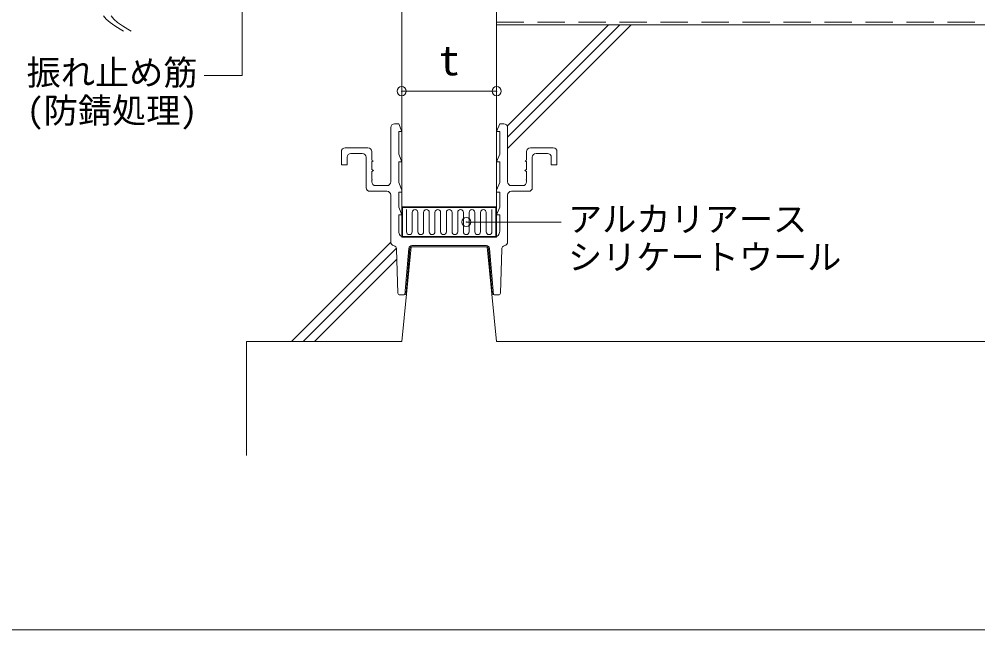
# Model space of a CAD drawing. Units: millimetres on the paper, enlarged 8 times, with parts at other scales. Extents: x -1603 to 1603, y -1111 to 1111.
# Drawn here: x -1064.4 to -727.7, y -452 to -237.3 of the extents above; entities that cross this region are included whole.
import ezdxf
from ezdxf.enums import TextEntityAlignment as Align

# ---------------------------------------------------------------- set-up
doc = ezdxf.new("R2010")
doc.units = ezdxf.units.MM
doc.header["$LTSCALE"] = 8
doc.header["$PDMODE"] = 32
doc.header["$PDSIZE"] = 3.2
doc.linetypes.add('DASHED1', pattern=[1.8, 1.2, -0.6])
doc.layers.add('1-0_', color=7, linetype='Continuous', lineweight=9)
doc.layers.add('5-0_通り芯', color=5, linetype='Continuous', lineweight=9)
doc.styles.add('ＭＳ ゴシック', font='')
doc.styles.get('ＭＳ ゴシック').set_extended_font_data('MS Gothic')

msp = doc.modelspace()

# ---------------------------------------------------------------- linework, layer by layer
at = {"layer": '1-0_'}
msp.add_lwpolyline([(-1520, -36), (-1520, -452), (-40, -452)], dxfattribs=at)
at = {"layer": '5-0_通り芯', "color": 4}
msp.add_line((-896.667, -303.333), (-896.667, -147.333), dxfattribs=at)
at = {"layer": '5-0_通り芯', "color": 7}
for p, q in [((-986, -234.067), (-986, -257.161)), ((-892.918, -274.918), (-857.4, -239.4)), ((-892.8, -282.8), (-849.4, -239.4)), ((-892.8, -278.8), (-853.4, -239.4)), ((-986, -257.161), (-999.333, -257.161)), ((-896.667, -262.667), (-930, -262.667)), ((-933.867, -294.532), (-933.867, -275.465)), ((-932.533, -274.132), (-931.067, -274.132)), ((-931.067, -274.132), (-930, -276.798)), ((-895.6, -274.132), (-896.667, -276.798)), ((-894.133, -274.132), (-895.6, -274.132)), ((-892.8, -294.532), (-892.8, -275.465)), ((-931.067, -276.798), (-931.067, -284.798)), ((-931.067, -276.798), (-930, -276.798)), ((-895.6, -276.798), (-896.667, -276.798)), ((-895.6, -276.798), (-895.6, -284.798)), ((-949.867, -282.532), (-941.867, -282.532)), ((-876.8, -282.532), (-884.8, -282.532)), ((-951.2, -283.865), (-951.2, -288.532)), ((-949.2, -285.865), (-949.2, -288.532)), ((-947.867, -284.532), (-943.867, -284.532)), ((-942.533, -296.532), (-942.533, -285.865)), ((-940.533, -283.865), (-940.533, -286.932)), ((-931.067, -284.798), (-930, -287.465)), ((-895.6, -284.798), (-896.667, -287.465)), ((-886.133, -283.865), (-886.133, -286.932)), ((-884.133, -296.532), (-884.133, -285.865)), ((-878.8, -284.532), (-882.8, -284.532)), ((-877.467, -285.865), (-877.467, -288.532)), ((-875.467, -283.865), (-875.467, -288.532)), ((-949.2, -288.532), (-951.2, -288.532)), ((-940.533, -286.932), (-940, -287.198)), ((-940.533, -287.465), (-940, -287.198)), ((-940.533, -290.198), (-940.533, -287.465)), ((-931.067, -287.465), (-931.067, -294.798)), ((-931.067, -287.465), (-930, -287.465)), ((-895.6, -287.465), (-896.667, -287.465)), ((-895.6, -287.465), (-895.6, -294.798)), ((-886.133, -286.932), (-886.667, -287.198)), ((-886.133, -287.465), (-886.667, -287.198)), ((-886.133, -290.198), (-886.133, -287.465)), ((-877.467, -288.532), (-875.467, -288.532)), ((-940.533, -290.198), (-939.867, -290.532)), ((-940.533, -290.865), (-939.867, -290.532)), ((-940.533, -293.732), (-940.533, -290.865)), ((-886.133, -290.198), (-886.8, -290.532)), ((-886.133, -290.865), (-886.8, -290.532)), ((-886.133, -293.732), (-886.133, -290.865)), ((-940.533, -293.732), (-940.267, -293.865)), ((-940.533, -293.998), (-940.267, -293.865)), ((-940.533, -294.532), (-940.533, -293.998)), ((-935.2, -295.865), (-939.2, -295.865)), ((-931.067, -294.798), (-930, -297.465)), ((-895.6, -294.798), (-896.667, -297.465)), ((-891.467, -295.865), (-887.467, -295.865)), ((-886.133, -293.732), (-886.4, -293.865)), ((-886.133, -293.998), (-886.4, -293.865)), ((-886.133, -294.532), (-886.133, -293.998)), ((-935.2, -297.865), (-941.2, -297.865)), ((-933.867, -315.67), (-933.867, -299.198)), ((-931.067, -298.132), (-931.067, -303.465)), ((-931.067, -298.132), (-930, -298.132)), ((-930, -298.132), (-930, -297.465)), ((-896.667, -298.132), (-896.667, -297.465)), ((-895.6, -298.132), (-896.667, -298.132)), ((-895.6, -298.132), (-895.6, -303.465)), ((-892.8, -315.67), (-892.8, -299.198)), ((-891.467, -297.865), (-885.467, -297.865)), ((-931.067, -303.465), (-930, -306.132)), ((-931.067, -311.909), (-931.067, -306.132)), ((-931.067, -306.132), (-930, -306.132)), ((-895.6, -303.465), (-896.667, -306.132)), ((-895.6, -306.132), (-896.667, -306.132)), ((-895.6, -311.909), (-895.6, -306.132)), ((-874, -308.667), (-907.333, -308.667)), ((-968.667, -350.667), (-933.769, -315.769)), ((-929.069, -314), (-916.667, -314)), ((-929.069, -314), (-913.333, -314)), ((-897.598, -314), (-913.333, -314)), ((-897.598, -314), (-910, -314)), ((-964.667, -350.667), (-931.852, -317.852)), ((-931.786, -318.229), (-931.352, -333.619)), ((-927.518, -317.908), (-928.932, -334.232)), ((-928.481, -333.658), (-927.119, -317.942)), ((-913.333, -316.933), (-926.455, -316.933)), ((-926.455, -316.933), (-913.333, -316.933)), ((-926.455, -317.333), (-900.211, -317.333)), ((-900.211, -316.933), (-913.333, -316.933)), ((-913.333, -316.933), (-900.211, -316.933)), ((-899.547, -317.942), (-898.186, -333.658)), ((-899.149, -317.908), (-897.735, -334.232)), ((-894.881, -318.229), (-895.315, -333.619)), ((-960.667, -350.667), (-931.688, -321.688)), ((-930.685, -334.267), (-929.145, -334.267)), ((-895.981, -334.267), (-897.522, -334.267)), ((-984.533, -350.667), (-984.533, -390.667)), ((-930, -350.667), (-984.533, -350.667)), ((-420, -350.667), (-896.667, -350.667))]:
    msp.add_line(p, q, dxfattribs=at)
at = {"layer": '5-0_通り芯', "color": 3}
for p, q in [((-1034.727, -236.185), (-1033.802, -237.36)), ((-1033.802, -237.36), (-1032.436, -238.537)), ((-1032.436, -238.537), (-1030.753, -239.715)), ((-1032.06, -236.185), (-1031.135, -237.36)), ((-1031.135, -237.36), (-1029.769, -238.537)), ((-1029.769, -238.537), (-1028.087, -239.715)), ((-1030.753, -239.715), (-1028.876, -240.894)), ((-1028.876, -240.894), (-1027.747, -241.577)), ((-1028.087, -239.715), (-1026.209, -240.894)), ((-1026.209, -240.894), (-1025.08, -241.577)), ((-930, -303.333), (-930, -314)), ((-896.667, -303.333), (-930, -303.333)), ((-929.733, -303.6), (-929.733, -313.733)), ((-896.667, -314), (-896.667, -303.333)), ((-930, -314), (-896.667, -314)), ((-929.733, -313.733), (-896.933, -313.733)), ((-896.667, -350.667), (-900, -317.333))]:
    msp.add_line(p, q, dxfattribs=at)
at = {"layer": '5-0_通り芯', "color": 2, "linetype": 'DASHED1'}
msp.add_line((-896.667, -238.4), (-496.733, -238.4), dxfattribs=at)
at = {"layer": '5-0_通り芯', "color": 2}
msp.add_line((-896.667, -239.4), (-625.333, -239.4), dxfattribs=at)
at = {"layer": '5-0_通り芯'}
for p, q in [((-928.333, -304.267), (-928.333, -312.067)), ((-926.333, -305.267), (-926.333, -312.067)), ((-924.333, -305.267), (-924.333, -312.067)), ((-922.333, -305.267), (-922.333, -312.067)), ((-920.333, -305.267), (-920.333, -312.067)), ((-918.333, -305.267), (-918.333, -312.067)), ((-916.333, -305.267), (-916.333, -312.067)), ((-914.333, -305.267), (-914.333, -312.067)), ((-912.333, -305.267), (-912.333, -312.067)), ((-910.333, -305.267), (-910.333, -312.067)), ((-908.333, -305.267), (-908.333, -312.067)), ((-906.333, -305.267), (-906.333, -312.067)), ((-904.333, -305.267), (-904.333, -312.067)), ((-902.333, -305.267), (-902.333, -312.067)), ((-900.333, -305.267), (-900.333, -312.067)), ((-898.333, -304.267), (-898.333, -312.067))]:
    msp.add_line(p, q, dxfattribs=at)
at = {"layer": '5-0_通り芯', "color": 4}
msp.add_lwpolyline([(-930, -147.333), (-930, -303.333), (-896.667, -303.333)], dxfattribs=at)
at = {"layer": '5-0_通り芯', "color": 3}
for points in [[(-896.933, -313.733), (-896.933, -303.6), (-929.733, -303.6)], [(-900, -317.333), (-926.667, -317.333), (-930, -350.667)]]:
    msp.add_lwpolyline(points, dxfattribs=at)
at = {"layer": '5-0_通り芯', "color": 7}
for centre, radius, start, end in [((-932.533, -275.465), 1.333, 90, 180), ((-894.133, -275.465), 1.333, 360, 90), ((-949.867, -283.865), 1.333, 90, 180), ((-941.867, -283.865), 1.333, 0, 90), ((-884.8, -283.865), 1.333, 90, 180), ((-876.8, -283.865), 1.333, 360, 90), ((-947.867, -285.865), 1.333, 90, 180), ((-943.867, -285.865), 1.333, 0, 90), ((-882.8, -285.865), 1.333, 90, 180), ((-878.8, -285.865), 1.333, 360, 90), ((-939.2, -294.532), 1.333, 180, 270), ((-935.2, -294.532), 1.333, 270, 0), ((-891.467, -294.532), 1.333, 180, 270), ((-887.467, -294.532), 1.333, 270, 360), ((-941.2, -296.532), 1.333, 180, 270), ((-935.2, -299.198), 1.333, 0, 90), ((-891.467, -299.198), 1.333, 90, 180), ((-885.467, -296.532), 1.333, 270, 360), ((-929.069, -312), 2, 177.39824, 270), ((-897.598, -312), 2, 270, 2.60176), ((-932.503, -315.642), 1.363, 180.78455, 255.51685), ((-894.163, -315.642), 1.363, 284.48315, 359.21545), ((-933.119, -318.267), 1.333, 1.61676, 78.12443), ((-926.455, -318), 1.067, 90, 175.04973), ((-926.455, -318), 0.667, 90, 175.04973), ((-900.211, -318), 1.067, 4.95027, 90), ((-900.211, -318), 0.667, 4.95027, 90), ((-893.548, -318.267), 1.333, 101.87557, 178.38324), ((-930.685, -333.6), 0.667, 181.61676, 270), ((-929.145, -333.6), 0.667, 270, 355.04973), ((-897.522, -333.6), 0.667, 184.95027, 270), ((-895.981, -333.6), 0.667, 270, 358.38324)]:
    msp.add_arc(centre, radius, start, end, dxfattribs=at)
at = {"layer": '5-0_通り芯'}
for centre, start, end in [((-925.333, -305.267), 0, 180), ((-921.333, -305.267), 0, 180), ((-917.333, -305.267), 0, 180), ((-913.333, -305.267), 0, 180), ((-909.333, -305.267), 0, 180), ((-905.333, -305.267), 0, 180), ((-901.333, -305.267), 0, 180), ((-927.333, -312.067), 180, 0), ((-923.333, -312.067), 180, 0), ((-919.333, -312.067), 180, 0), ((-915.333, -312.067), 180, 0), ((-911.333, -312.067), 180, 0), ((-907.333, -312.067), 180, 0), ((-903.333, -312.067), 180, 0), ((-899.333, -312.067), 180, 0)]:
    msp.add_arc(centre, 1, start, end, dxfattribs=at)
at = {"layer": '5-0_通り芯', "color": 2}
for p in [(-930, -262.667), (-896.667, -262.667), (-907.333, -308.667)]:
    msp.add_point(p, dxfattribs=at)

# ---------------------------------------------------------------- texts
at = {"layer": '5-0_通り芯', "color": 7, "style": 'ＭＳ ゴシック'}
for s, height, p in [('t', 10.56, (-916.933, -260.267)), ('振れ止め筋', 8.798, (-1061.733, -263.161)), ('(防錆処理)', 8.798, (-1061.733, -276.494)), ('アルカリアース', 8.798, (-871.6, -314.667)), ('シリケートウール', 8.798, (-871.6, -328))]:
    msp.add_text(s, height=height, dxfattribs=at).set_placement(p, align=Align.BOTTOM_LEFT)

doc.saveas('drawing.dxf')
